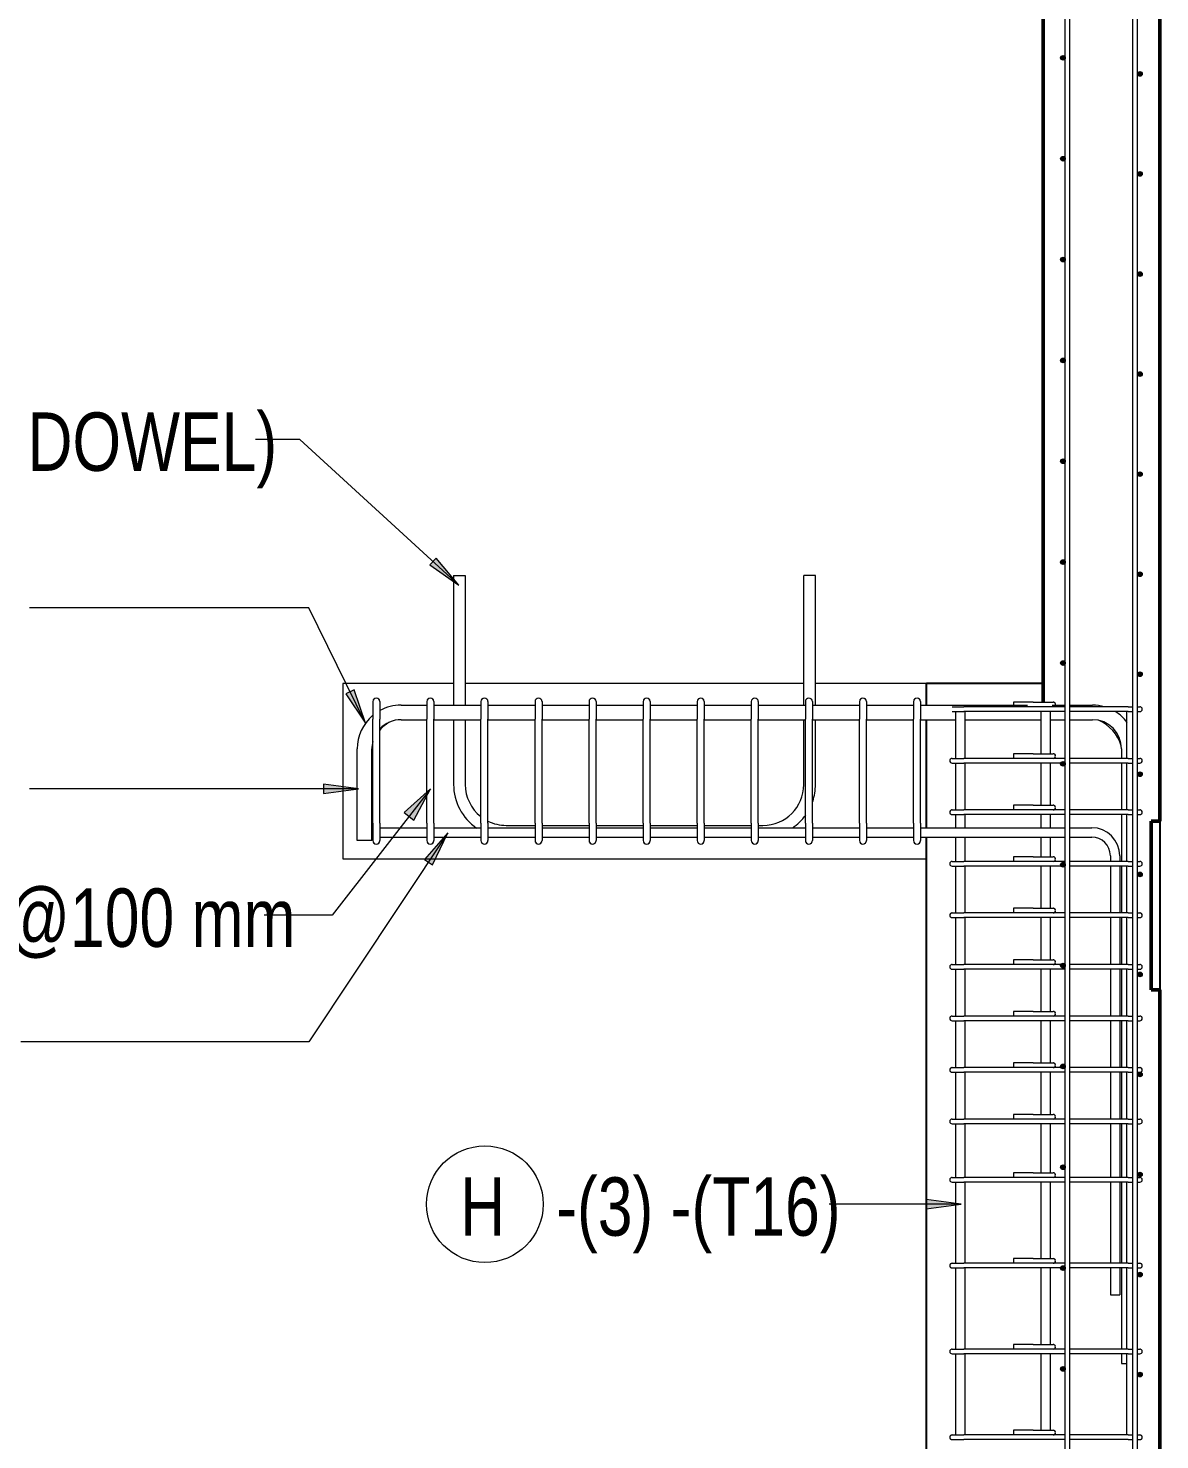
# Model space of a CAD drawing. Header units: millimetres. Extents: x 12965 to 23528, y -2876 to 5874.
# Drawn here: x 21589 to 23528, y -255 to 2162 of the extents above; entities that cross this region are included whole.
import ezdxf

# ---------------------------------------------------------------- set-up
doc = ezdxf.new("R2010")
doc.units = ezdxf.units.MM
for name, color, linetype, lineweight in [('A-WALL', 113, 'Continuous', 25), ('S-BEAM', 12, 'Continuous', 18), ('S-RBAR', 171, 'Continuous', 18), ('S-RBAR-IDEN', 171, 'Continuous', 9)]:
    doc.layers.add(name, color=color, linetype=linetype, lineweight=lineweight)
doc.styles.add('Nirmala UI Semilight', font='NirmalaS.ttf', dxfattribs={"width": 0.8, "height": 100})

# ---------------------------------------------------------------- blocks, each defined once
blk = doc.blocks.new('M_Rebar Tag_rfa MARK - ARROW-794226-Elevation Right 1')
at = {"layer": 'S-RBAR-IDEN'}
blk.add_circle((10570.1, 1169.6), 100, dxfattribs=at)

msp = doc.modelspace()

# ---------------------------------------------------------------- hatches: boundary and pattern name
at = {"layer": 'S-RBAR'}
for points in [[(23362.2, 2107.5), (23366.2, 2111.5), (23362.2, 2115.5), (23358.2, 2111.5)], [(23494.2, 2079.9), (23498.2, 2083.9), (23494.2, 2087.9), (23490.2, 2083.9)], [(23362.2, 1934.8), (23366.2, 1938.8), (23362.2, 1942.8), (23358.2, 1938.8)], [(23494.2, 1908.6), (23498.2, 1912.6), (23494.2, 1916.6), (23490.2, 1912.6)], [(23362.2, 1762), (23366.2, 1766), (23362.2, 1770), (23358.2, 1766)], [(23494.2, 1737.2), (23498.2, 1741.2), (23494.2, 1745.2), (23490.2, 1741.2)], [(23362.2, 1589.3), (23366.2, 1593.3), (23362.2, 1597.3), (23358.2, 1593.3)], [(23494.2, 1565.9), (23498.2, 1569.9), (23494.2, 1573.9), (23490.2, 1569.9)], [(23362.2, 1416.6), (23366.2, 1420.6), (23362.2, 1424.6), (23358.2, 1420.6)], [(23494.2, 1394.5), (23498.2, 1398.5), (23494.2, 1402.5), (23490.2, 1398.5)], [(23362.2, 1243.9), (23366.2, 1247.9), (23362.2, 1251.9), (23358.2, 1247.9)], [(23494.2, 1223.2), (23498.2, 1227.2), (23494.2, 1231.2), (23490.2, 1227.2)], [(23362.2, 1071.1), (23366.2, 1075.1), (23362.2, 1079.1), (23358.2, 1075.1)], [(23494.2, 1051.8), (23498.2, 1055.8), (23494.2, 1059.8), (23490.2, 1055.8)], [(23362.2, 898.4), (23366.2, 902.4), (23362.2, 906.4), (23358.2, 902.4)], [(23494.2, 880.5), (23498.2, 884.5), (23494.2, 888.5), (23490.2, 884.5)], [(23362.2, 725.7), (23366.2, 729.7), (23362.2, 733.7), (23358.2, 729.7)], [(23494.2, 709.1), (23498.2, 713.1), (23494.2, 717.1), (23490.2, 713.1)], [(23362.2, 553), (23366.2, 557), (23362.2, 561), (23358.2, 557)], [(23494.2, 537.8), (23498.2, 541.8), (23494.2, 545.8), (23490.2, 541.8)], [(23362.2, 380.2), (23366.2, 384.2), (23362.2, 388.2), (23358.2, 384.2)], [(23494.2, 366.4), (23498.2, 370.4), (23494.2, 374.4), (23490.2, 370.4)], [(23362.2, 207.5), (23366.2, 211.5), (23362.2, 215.5), (23358.2, 211.5), (23361.6, 208)], [(23494.2, 195.1), (23498.2, 199.1), (23494.2, 203.1), (23490.2, 199.1)], [(23362.2, 34.8), (23366.2, 38.8), (23362.2, 42.8), (23358.2, 38.8), (23359.6, 37.3)], [(23494.2, 23.8), (23498.2, 27.8), (23494.2, 31.8), (23490.2, 27.8)], [(23362.2, -137.9), (23366.2, -133.9), (23362.2, -129.9), (23358.2, -133.9)], [(23494.2, -147.6), (23498.2, -143.6), (23494.2, -139.6), (23490.2, -143.6)]]:
    msp.add_hatch(color=256, dxfattribs=at).paths.add_polyline_path(points)
h = msp.add_hatch(color=256, dxfattribs=at)
edge = h.paths.add_edge_path()
edge.add_arc((23362.2, 2111.5), 4, 0, 360)
h = msp.add_hatch(color=256, dxfattribs=at)
edge = h.paths.add_edge_path()
edge.add_arc((23494.2, 2083.9), 4, 0, 360)
h = msp.add_hatch(color=256, dxfattribs=at)
edge = h.paths.add_edge_path()
edge.add_arc((23362.2, 1938.8), 4, 0, 360)
h = msp.add_hatch(color=256, dxfattribs=at)
edge = h.paths.add_edge_path()
edge.add_arc((23494.2, 1912.6), 4, 0, 360)
h = msp.add_hatch(color=256, dxfattribs=at)
edge = h.paths.add_edge_path()
edge.add_arc((23362.2, 1766), 4, 0, 360)
h = msp.add_hatch(color=256, dxfattribs=at)
edge = h.paths.add_edge_path()
edge.add_arc((23494.2, 1741.2), 4, 0, 360)
h = msp.add_hatch(color=256, dxfattribs=at)
edge = h.paths.add_edge_path()
edge.add_arc((23362.2, 1593.3), 4, 0, 360)
h = msp.add_hatch(color=256, dxfattribs=at)
edge = h.paths.add_edge_path()
edge.add_arc((23494.2, 1569.9), 4, 0, 360)
h = msp.add_hatch(color=256, dxfattribs=at)
edge = h.paths.add_edge_path()
edge.add_arc((23362.2, 1420.6), 4, 0, 360)
h = msp.add_hatch(color=256, dxfattribs=at)
edge = h.paths.add_edge_path()
edge.add_arc((23494.2, 1398.5), 4, 0, 360)
h = msp.add_hatch(color=256, dxfattribs=at)
edge = h.paths.add_edge_path()
edge.add_arc((23362.2, 1247.9), 4, 0, 360)
h = msp.add_hatch(color=256, dxfattribs=at)
edge = h.paths.add_edge_path()
edge.add_arc((23494.2, 1227.2), 4, 0, 360)
h = msp.add_hatch(color=256, dxfattribs=at)
edge = h.paths.add_edge_path()
edge.add_arc((23362.2, 1075.1), 4, 0, 360)
h = msp.add_hatch(color=256, dxfattribs=at)
edge = h.paths.add_edge_path()
edge.add_arc((23494.2, 1055.8), 4, 0, 360)
h = msp.add_hatch(color=256, dxfattribs=at)
edge = h.paths.add_edge_path()
edge.add_arc((23362.2, 902.4), 4, 0, 360)
h = msp.add_hatch(color=256, dxfattribs=at)
edge = h.paths.add_edge_path()
edge.add_arc((23494.2, 884.5), 4, 0, 360)
h = msp.add_hatch(color=256, dxfattribs=at)
edge = h.paths.add_edge_path()
edge.add_arc((23362.2, 729.7), 4, 0, 360)
h = msp.add_hatch(color=256, dxfattribs=at)
edge = h.paths.add_edge_path()
edge.add_arc((23494.2, 713.1), 4, 0, 360)
h = msp.add_hatch(color=256, dxfattribs=at)
edge = h.paths.add_edge_path()
edge.add_arc((23362.2, 557), 4, 0, 360)
h = msp.add_hatch(color=256, dxfattribs=at)
edge = h.paths.add_edge_path()
edge.add_arc((23494.2, 541.8), 4, 0, 360)
h = msp.add_hatch(color=256, dxfattribs=at)
edge = h.paths.add_edge_path()
edge.add_arc((23362.2, 384.2), 4, 0, 360)
h = msp.add_hatch(color=256, dxfattribs=at)
edge = h.paths.add_edge_path()
edge.add_arc((23494.2, 370.4), 4, 0, 360)
h = msp.add_hatch(color=256, dxfattribs=at)
edge = h.paths.add_edge_path()
edge.add_arc((23362.2, 211.5), 4, 0, 360)
h = msp.add_hatch(color=256, dxfattribs=at)
edge = h.paths.add_edge_path()
edge.add_arc((23494.2, 199.1), 4, 0, 360)
h = msp.add_hatch(color=256, dxfattribs=at)
edge = h.paths.add_edge_path()
edge.add_arc((23362.2, 38.8), 4, 0, 360)
h = msp.add_hatch(color=256, dxfattribs=at)
edge = h.paths.add_edge_path()
edge.add_arc((23494.2, 27.8), 4, 0, 360)
h = msp.add_hatch(color=256, dxfattribs=at)
edge = h.paths.add_edge_path()
edge.add_arc((23362.2, -133.9), 4, 0, 360)
h = msp.add_hatch(color=256, dxfattribs=at)
edge = h.paths.add_edge_path()
edge.add_arc((23494.2, -143.6), 4, 0, 360)
at = {"layer": 'S-RBAR-IDEN'}
for points in [[(22327.2, 1208.3), (22288.4, 1254.7), (22277.7, 1243.1)], [(22167.4, 972), (22148, 1029.3), (22133.8, 1022.4)], [(22155.1, 859.6), (22095.1, 867.5), (22095.1, 851.7)], [(22278.9, 859.6), (22233.6, 818.8), (22250.3, 805.8)], [(22308.5, 784), (22268.6, 738.5), (22281.8, 729.7)], [(23188.1, 148.2), (23128.1, 156.1), (23128.1, 140.3)]]:
    msp.add_hatch(color=256, dxfattribs=at).paths.add_polyline_path(points)

# ---------------------------------------------------------------- linework, layer by layer
at = {"layer": 'A-WALL', "lineweight": 50}
for p, q in [((23328.2, 3060), (23328.2, 1008)), ((23528.2, 804.5), (23528.2, 2511.4)), ((23513.2, 515.5), (23513.2, 804.5)), ((23513.2, 804.5), (23528.2, 804.5)), ((23528.2, 515.5), (23513.2, 515.5)), ((23528.2, -1395), (23528.2, 515.5))]:
    msp.add_line(p, q, dxfattribs=at)
at = {"layer": 'A-WALL'}
for p, q in [((23128.2, 1003), (23128.2, 1040)), ((23328.2, 1040), (23128.2, 1040)), ((23128.2, 793), (23128.2, 978)), ((23528.2, 804.5), (23528.2, 515.5)), ((23128.2, -1395), (23128.2, 777))]:
    msp.add_line(p, q, dxfattribs=at)
at = {"layer": 'S-BEAM'}
for p, q in [((22128.2, 1040), (22128.2, 740)), ((22318.2, 1040), (22128.2, 1040)), ((22918.2, 1040), (22338.2, 1040)), ((23128.2, 1040), (22938.2, 1040)), ((22128.2, 740), (23128.2, 740))]:
    msp.add_line(p, q, dxfattribs=at)
at = {"layer": 'S-RBAR'}
for p, q in [((23366.2, -1365), (23366.2, 3670)), ((23374.2, -1365), (23374.2, 3670)), ((23482.2, -1365), (23482.2, 3630)), ((23490.2, -1365), (23490.2, 3630)), ((23362.2, 2115.5), (23358.2, 2111.5)), ((23358.2, 2111.5), (23362.2, 2107.5)), ((23366.2, 2111.5), (23362.2, 2115.5)), ((23362.2, 2107.5), (23366.2, 2111.5)), ((23494.2, 2087.9), (23490.2, 2083.9)), ((23490.2, 2083.9), (23494.2, 2079.9)), ((23498.2, 2083.9), (23494.2, 2087.9)), ((23494.2, 2079.9), (23498.2, 2083.9)), ((23362.2, 1942.8), (23358.2, 1938.8)), ((23358.2, 1938.8), (23362.2, 1934.8)), ((23366.2, 1938.8), (23362.2, 1942.8)), ((23362.2, 1934.8), (23366.2, 1938.8)), ((23494.2, 1916.6), (23490.2, 1912.6)), ((23490.2, 1912.6), (23494.2, 1908.6)), ((23498.2, 1912.6), (23494.2, 1916.6)), ((23494.2, 1908.6), (23498.2, 1912.6)), ((23362.2, 1770), (23358.2, 1766)), ((23358.2, 1766), (23362.2, 1762)), ((23366.2, 1766), (23362.2, 1770)), ((23362.2, 1762), (23366.2, 1766)), ((23494.2, 1745.2), (23490.2, 1741.2)), ((23490.2, 1741.2), (23494.2, 1737.2)), ((23498.2, 1741.2), (23494.2, 1745.2)), ((23494.2, 1737.2), (23498.2, 1741.2)), ((23362.2, 1597.3), (23358.2, 1593.3)), ((23366.2, 1593.3), (23362.2, 1597.3)), ((23358.2, 1593.3), (23362.2, 1589.3)), ((23362.2, 1589.3), (23366.2, 1593.3)), ((23494.2, 1573.9), (23490.2, 1569.9)), ((23498.2, 1569.9), (23494.2, 1573.9)), ((23490.2, 1569.9), (23494.2, 1565.9)), ((23494.2, 1565.9), (23498.2, 1569.9)), ((23362.2, 1424.6), (23358.2, 1420.6)), ((23358.2, 1420.6), (23362.2, 1416.6)), ((23366.2, 1420.6), (23362.2, 1424.6)), ((23362.2, 1416.6), (23366.2, 1420.6)), ((23494.2, 1402.5), (23490.2, 1398.5)), ((23498.2, 1398.5), (23494.2, 1402.5)), ((23490.2, 1398.5), (23494.2, 1394.5)), ((23494.2, 1394.5), (23498.2, 1398.5)), ((23362.2, 1251.9), (23358.2, 1247.9)), ((23358.2, 1247.9), (23362.2, 1243.9)), ((23366.2, 1247.9), (23362.2, 1251.9)), ((23362.2, 1243.9), (23366.2, 1247.9)), ((22318.2, 1225), (22318.2, 1003)), ((22318.2, 1225), (22338.2, 1225)), ((22338.2, 1225), (22338.2, 1003)), ((22938.2, 1225), (22918.2, 1225)), ((22918.2, 1003), (22918.2, 1225)), ((22938.2, 1003), (22938.2, 1225)), ((23494.2, 1231.2), (23490.2, 1227.2)), ((23490.2, 1227.2), (23494.2, 1223.2)), ((23498.2, 1227.2), (23494.2, 1231.2)), ((23494.2, 1223.2), (23498.2, 1227.2)), ((23362.2, 1079.1), (23358.2, 1075.1)), ((23358.2, 1075.1), (23362.2, 1071.1)), ((23366.2, 1075.1), (23362.2, 1079.1)), ((23362.2, 1071.1), (23366.2, 1075.1)), ((23494.2, 1059.8), (23490.2, 1055.8)), ((23490.2, 1055.8), (23494.2, 1051.8)), ((23498.2, 1055.8), (23494.2, 1059.8)), ((23494.2, 1051.8), (23498.2, 1055.8)), ((22179.8, 1009), (22179.8, 979)), ((22191.8, 1009), (22191.8, 979)), ((22228.2, 1003), (22272.4, 1003)), ((22272.4, 1009), (22272.4, 979)), ((22284.4, 1009), (22284.4, 979)), ((22284.4, 1003), (22365.1, 1003)), ((22365.1, 1009), (22365.1, 979)), ((22377.1, 1009), (22377.1, 979)), ((22377.1, 1003), (22457.7, 1003)), ((22457.7, 1009), (22457.7, 979)), ((22469.7, 1009), (22469.7, 979)), ((22469.7, 1003), (22550.3, 1003)), ((22550.3, 1009), (22550.3, 979)), ((22562.3, 1009), (22562.3, 979)), ((22562.3, 1003), (22643, 1003)), ((22643, 1009), (22643, 979)), ((22655, 1009), (22655, 979)), ((22655, 1003), (22735.6, 1003)), ((22735.6, 1009), (22735.6, 979)), ((22747.6, 1009), (22747.6, 979)), ((22747.6, 1003), (22828.3, 1003)), ((22828.3, 1009), (22828.3, 979)), ((22840.3, 1009), (22840.3, 979)), ((22840.3, 1003), (22920.9, 1003)), ((22920.9, 1009), (22920.9, 979)), ((22932.9, 1009), (22932.9, 979)), ((22932.9, 1003), (23013.5, 1003)), ((23013.5, 1009), (23013.5, 979)), ((23025.5, 1009), (23025.5, 979)), ((23025.5, 1003), (23106.2, 1003)), ((23106.2, 1009), (23106.2, 979)), ((23118.2, 1009), (23118.2, 979)), ((23118.2, 1003), (23301.4, 1003)), ((23172.5, 1000), (23192.2, 1000)), ((23172.5, 992), (23192.2, 992)), ((23178.5, 911.7), (23178.5, 992)), ((23366.2, 1000), (23192.2, 1000)), ((23366.2, 992), (23192.2, 992)), ((23194.5, 911.7), (23194.5, 992)), ((23311.3, 1008), (23277.4, 1008)), ((23277.4, 1008), (23277.4, 1003)), ((23311.3, 1008), (23345.5, 1008)), ((23325.2, 919.7), (23325.2, 992)), ((23341.2, 919.7), (23341.2, 992)), ((23343.7, 1003), (23366.2, 1003)), ((23374.2, 1003), (23412.7, 1003)), ((23474.2, 1000), (23374.2, 1000)), ((23474.2, 992), (23374.2, 992)), ((23471.8, 911.7), (23471.8, 992)), ((23474.2, 1000), (23482.8, 1000)), ((23474.2, 992), (23482.8, 992)), ((23491.3, 1000), (23494.2, 1000)), ((23491.3, 992), (23494.2, 992)), ((22179.8, 801), (22179.8, 979)), ((22191.8, 801), (22191.8, 979)), ((22228.2, 978), (22272.4, 978)), ((22272.4, 801), (22272.4, 979)), ((22284.4, 801), (22284.4, 979)), ((22284.4, 978), (22365.1, 978)), ((22318.2, 978), (22318.2, 867)), ((22338.2, 978), (22338.2, 867)), ((22365.1, 801), (22365.1, 979)), ((22377.1, 801), (22377.1, 979)), ((22377.1, 978), (22457.7, 978)), ((22457.7, 801), (22457.7, 979)), ((22469.7, 801), (22469.7, 979)), ((22469.7, 978), (22550.3, 978)), ((22550.3, 801), (22550.3, 979)), ((22562.3, 801), (22562.3, 979)), ((22562.3, 978), (22643, 978)), ((22643, 801), (22643, 979)), ((22655, 801), (22655, 979)), ((22655, 978), (22735.6, 978)), ((22735.6, 801), (22735.6, 979)), ((22747.6, 801), (22747.6, 979)), ((22747.6, 978), (22828.3, 978)), ((22828.3, 801), (22828.3, 979)), ((22840.3, 801), (22840.3, 979)), ((22840.3, 978), (22920.9, 978)), ((22918.2, 867), (22918.2, 978)), ((22920.9, 801), (22920.9, 979)), ((22932.9, 801), (22932.9, 979)), ((22932.9, 978), (23013.5, 978)), ((22938.2, 867), (22938.2, 978)), ((23013.5, 801), (23013.5, 979)), ((23025.5, 801), (23025.5, 979)), ((23025.5, 978), (23106.2, 978)), ((23106.2, 801), (23106.2, 979)), ((23118.2, 801), (23118.2, 979)), ((23118.2, 978), (23178.5, 978)), ((23194.5, 978), (23325.2, 978)), ((23341.2, 978), (23366.2, 978)), ((23374.2, 978), (23412.7, 978)), ((22153.2, 771), (22153.2, 928)), ((22178.2, 771), (22178.2, 928)), ((23311.3, 919.7), (23277.4, 919.7)), ((23277.4, 919.7), (23277.4, 911.7)), ((23311.3, 919.7), (23345.5, 919.7)), ((23462.7, 928), (23462.7, 911.7)), ((23172.2, 911.7), (23192.2, 911.7)), ((23172.2, 903.7), (23192.2, 903.7)), ((23178.5, 823.5), (23178.5, 903.7)), ((23366.2, 911.7), (23192.2, 911.7)), ((23366.2, 903.7), (23192.2, 903.7)), ((23194.5, 823.5), (23194.5, 903.7)), ((23325.2, 831.5), (23325.2, 903.7)), ((23341.2, 831.5), (23341.2, 903.7)), ((23362.2, 906.4), (23358.2, 902.4)), ((23358.2, 902.4), (23362.2, 898.4)), ((23366.2, 902.4), (23362.2, 906.4)), ((23362.2, 898.4), (23366.2, 902.4)), ((23474.2, 911.7), (23374.2, 911.7)), ((23474.2, 903.7), (23374.2, 903.7)), ((23462.7, 903.7), (23462.7, 823.5)), ((23471.8, 823.5), (23471.8, 903.7)), ((23474.2, 911.7), (23482.8, 911.7)), ((23474.2, 903.7), (23482.8, 903.7)), ((23491.3, 911.7), (23494.2, 911.7)), ((23491.3, 903.7), (23494.2, 903.7)), ((23494.2, 888.5), (23490.2, 884.5)), ((23490.2, 884.5), (23494.2, 880.5)), ((23498.2, 884.5), (23494.2, 888.5)), ((23494.2, 880.5), (23498.2, 884.5)), ((23172.2, 823.5), (23192.2, 823.5)), ((23366.2, 823.5), (23192.2, 823.5)), ((23311.3, 831.5), (23277.4, 831.5)), ((23277.4, 831.5), (23277.4, 823.5)), ((23311.3, 831.5), (23345.5, 831.5)), ((23474.2, 823.5), (23374.2, 823.5)), ((23474.2, 823.5), (23482.8, 823.5)), ((23491.3, 823.5), (23494.2, 823.5)), ((22179.8, 801), (22179.8, 771)), ((22191.8, 801), (22191.8, 771)), ((22272.4, 801), (22272.4, 771)), ((22284.4, 801), (22284.4, 771)), ((22365.1, 801), (22365.1, 771)), ((22377.1, 801), (22377.1, 771)), ((22457.7, 801), (22457.7, 771)), ((22469.7, 801), (22469.7, 771)), ((22550.3, 801), (22550.3, 771)), ((22562.3, 801), (22562.3, 771)), ((22643, 801), (22643, 771)), ((22655, 801), (22655, 771)), ((22735.6, 801), (22735.6, 771)), ((22747.6, 801), (22747.6, 771)), ((22828.3, 801), (22828.3, 771)), ((22840.3, 801), (22840.3, 771)), ((22920.9, 801), (22920.9, 771)), ((22932.9, 801), (22932.9, 771)), ((23013.5, 801), (23013.5, 771)), ((23025.5, 801), (23025.5, 771)), ((23106.2, 801), (23106.2, 771)), ((23118.2, 801), (23118.2, 771)), ((23172.2, 815.5), (23192.2, 815.5)), ((23178.5, 793.4), (23178.5, 815.5)), ((23366.2, 815.5), (23192.2, 815.5)), ((23194.5, 793.4), (23194.5, 815.5)), ((23325.2, 793), (23325.2, 815.5)), ((23341.2, 793), (23341.2, 815.5)), ((23474.2, 815.5), (23374.2, 815.5)), ((23462.7, 815.5), (23462.7, 735.2)), ((23471.8, 735.2), (23471.8, 815.5)), ((23474.2, 815.5), (23482.8, 815.5)), ((23491.3, 815.5), (23494.2, 815.5)), ((22191.8, 793), (22272.4, 793)), ((22191.8, 777), (22272.4, 777)), ((22284.4, 793), (22365.1, 793)), ((22284.4, 777), (22365.1, 777)), ((22377.1, 793), (22457.7, 793)), ((22377.1, 777), (22457.7, 777)), ((22408.2, 797), (22457.7, 797)), ((22469.7, 797), (22550.3, 797)), ((22469.7, 793), (22550.3, 793)), ((22469.7, 777), (22550.3, 777)), ((22562.3, 797), (22643, 797)), ((22562.3, 793), (22643, 793)), ((22562.3, 777), (22643, 777)), ((22655, 797), (22735.6, 797)), ((22655, 793), (22735.6, 793)), ((22655, 777), (22735.6, 777)), ((22747.6, 797), (22828.3, 797)), ((22747.6, 793), (22828.3, 793)), ((22747.6, 777), (22828.3, 777)), ((22840.3, 797), (22848.2, 797)), ((22840.3, 793), (22920.9, 793)), ((22840.3, 777), (22920.9, 777)), ((22932.9, 793), (23013.5, 793)), ((22932.9, 777), (23013.5, 777)), ((23025.5, 793), (23106.2, 793)), ((23025.5, 777), (23106.2, 777)), ((23118.2, 793), (23366.2, 793)), ((23118.2, 777), (23366.2, 777)), ((23178.5, 735.2), (23178.5, 777)), ((23194.5, 735.2), (23194.5, 777)), ((23325.2, 743.2), (23325.2, 777)), ((23341.2, 743.2), (23341.2, 777)), ((23374.2, 793), (23411.5, 793)), ((23374.2, 777), (23411.5, 777)), ((22178.2, 771), (22153.2, 771)), ((23172.2, 735.2), (23192.2, 735.2)), ((23172.2, 727.2), (23192.2, 727.2)), ((23178.5, 647.1), (23178.5, 727.2)), ((23366.2, 735.2), (23192.2, 735.2)), ((23366.2, 727.2), (23192.2, 727.2)), ((23194.5, 647.1), (23194.5, 727.2)), ((23311.3, 743.2), (23277.4, 743.2)), ((23277.4, 743.2), (23277.4, 735.2)), ((23311.3, 743.2), (23345.5, 743.2)), ((23325.2, 655), (23325.2, 727.2)), ((23341.2, 655), (23341.2, 727.2)), ((23362.2, 733.7), (23358.2, 729.7)), ((23358.2, 729.7), (23362.2, 725.7)), ((23366.2, 729.7), (23362.2, 733.7)), ((23362.2, 725.7), (23366.2, 729.7)), ((23474.2, 735.2), (23374.2, 735.2)), ((23474.2, 727.2), (23374.2, 727.2)), ((23443.5, 745), (23443.5, 735.2)), ((23443.5, 727.2), (23443.5, 647)), ((23459.5, 745), (23459.5, 735.2)), ((23459.5, 727.2), (23459.5, 647)), ((23462.7, 727.2), (23462.7, 647)), ((23471.8, 647), (23471.8, 727.2)), ((23474.2, 735.2), (23482.8, 735.2)), ((23474.2, 727.2), (23482.8, 727.2)), ((23491.3, 735.2), (23494.2, 735.2)), ((23491.3, 727.2), (23494.2, 727.2)), ((23494.2, 717.1), (23490.2, 713.1)), ((23490.2, 713.1), (23494.2, 709.1)), ((23498.2, 713.1), (23494.2, 717.1)), ((23494.2, 709.1), (23498.2, 713.1)), ((23311.3, 655), (23277.4, 655)), ((23277.4, 655), (23277.4, 647)), ((23311.3, 655), (23345.5, 655)), ((23172.2, 647), (23192.2, 647)), ((23172.2, 639), (23192.2, 639)), ((23178.5, 558.7), (23178.5, 639)), ((23366.2, 647), (23192.2, 647)), ((23366.2, 639), (23192.2, 639)), ((23194.5, 558.7), (23194.5, 639)), ((23325.2, 566.7), (23325.2, 639)), ((23341.2, 566.7), (23341.2, 639)), ((23474.2, 647), (23374.2, 647)), ((23474.2, 639), (23374.2, 639)), ((23443.5, 639), (23443.5, 558.7)), ((23459.5, 639), (23459.5, 558.7)), ((23462.7, 639), (23462.7, 558.7)), ((23471.8, 558.7), (23471.8, 639)), ((23474.2, 647), (23482.8, 647)), ((23474.2, 639), (23482.8, 639)), ((23491.3, 647), (23494.2, 647)), ((23491.3, 639), (23494.2, 639)), ((23172.2, 558.7), (23192.2, 558.7)), ((23366.2, 558.7), (23192.2, 558.7)), ((23311.3, 566.7), (23277.4, 566.7)), ((23277.4, 566.7), (23277.4, 558.7)), ((23311.3, 566.7), (23345.5, 566.7)), ((23362.2, 561), (23358.2, 557)), ((23358.2, 557), (23362.2, 553)), ((23366.2, 557), (23362.2, 561)), ((23362.2, 553), (23366.2, 557)), ((23474.2, 558.7), (23374.2, 558.7)), ((23474.2, 558.7), (23482.8, 558.7)), ((23491.3, 558.7), (23494.2, 558.7)), ((23172.2, 550.7), (23192.2, 550.7)), ((23178.5, 470.5), (23178.5, 550.7)), ((23366.2, 550.7), (23192.2, 550.7)), ((23194.5, 470.5), (23194.5, 550.7)), ((23325.2, 478.5), (23325.2, 550.7)), ((23341.2, 478.5), (23341.2, 550.7)), ((23474.2, 550.7), (23374.2, 550.7)), ((23443.5, 550.7), (23443.5, 470.5)), ((23459.5, 550.7), (23459.5, 470.5)), ((23462.7, 550.7), (23462.7, 470.5)), ((23471.8, 470.5), (23471.8, 550.7)), ((23474.2, 550.7), (23482.8, 550.7)), ((23494.2, 545.8), (23490.2, 541.8)), ((23490.2, 541.8), (23494.2, 537.8)), ((23491.3, 550.7), (23494.2, 550.7)), ((23498.2, 541.8), (23494.2, 545.8)), ((23494.2, 537.8), (23498.2, 541.8)), ((23172.2, 470.5), (23192.2, 470.5)), ((23172.2, 462.5), (23192.2, 462.5)), ((23178.5, 382.2), (23178.5, 462.5)), ((23366.2, 470.5), (23192.2, 470.5)), ((23366.2, 462.5), (23192.2, 462.5)), ((23194.5, 382.2), (23194.5, 462.5)), ((23311.3, 478.5), (23277.4, 478.5)), ((23277.4, 478.5), (23277.4, 470.5)), ((23311.3, 478.5), (23345.5, 478.5)), ((23325.2, 390.2), (23325.2, 462.5)), ((23341.2, 390.2), (23341.2, 462.5)), ((23474.2, 470.5), (23374.2, 470.5)), ((23474.2, 462.5), (23374.2, 462.5)), ((23443.5, 462.5), (23443.5, 382.2)), ((23459.5, 462.5), (23459.5, 382.2)), ((23462.7, 462.5), (23462.7, 382.2)), ((23471.8, 382.2), (23471.8, 462.5)), ((23474.2, 470.5), (23482.8, 470.5)), ((23474.2, 462.5), (23482.8, 462.5)), ((23491.3, 470.5), (23494.2, 470.5)), ((23491.3, 462.5), (23494.2, 462.5)), ((23311.3, 390.2), (23277.4, 390.2)), ((23277.4, 390.2), (23277.4, 382.2)), ((23311.3, 390.2), (23345.5, 390.2)), ((23362.2, 388.2), (23358.2, 384.2)), ((23366.2, 384.2), (23362.2, 388.2)), ((23172.2, 382.2), (23192.2, 382.2)), ((23172.2, 374.2), (23192.2, 374.2)), ((23178.5, 294), (23178.5, 374.2)), ((23366.2, 382.2), (23192.2, 382.2)), ((23366.2, 374.2), (23192.2, 374.2)), ((23194.5, 294), (23194.5, 374.2)), ((23325.2, 302), (23325.2, 374.2)), ((23341.2, 302), (23341.2, 374.2)), ((23358.2, 384.2), (23362.2, 380.2)), ((23362.2, 380.2), (23366.2, 384.2)), ((23474.2, 382.2), (23374.2, 382.2)), ((23474.2, 374.2), (23374.2, 374.2)), ((23443.5, 374.2), (23443.5, 294)), ((23459.5, 374.2), (23459.5, 294)), ((23462.7, 374.2), (23462.7, 294)), ((23471.8, 294), (23471.8, 374.2)), ((23474.2, 382.2), (23482.8, 382.2)), ((23474.2, 374.2), (23482.8, 374.2)), ((23494.2, 374.4), (23490.2, 370.4)), ((23490.2, 370.4), (23494.2, 366.4)), ((23491.3, 382.2), (23494.2, 382.2)), ((23491.3, 374.2), (23494.2, 374.2)), ((23498.2, 370.4), (23494.2, 374.4)), ((23494.2, 366.4), (23498.2, 370.4)), ((23172.2, 294), (23192.2, 294)), ((23366.2, 294), (23192.2, 294)), ((23311.3, 302), (23277.4, 302)), ((23277.4, 302), (23277.4, 294)), ((23311.3, 302), (23345.5, 302)), ((23474.2, 294), (23374.2, 294)), ((23474.2, 294), (23482.8, 294)), ((23491.3, 294), (23494.2, 294)), ((23172.2, 286), (23192.2, 286)), ((23178.5, 194), (23178.5, 286)), ((23366.2, 286), (23192.2, 286)), ((23194.5, 194), (23194.5, 286)), ((23325.2, 202), (23325.2, 286)), ((23341.2, 202), (23341.2, 286)), ((23474.2, 286), (23374.2, 286)), ((23443.5, 286), (23443.5, 194)), ((23459.5, 286), (23459.5, 194)), ((23462.7, 286), (23462.7, 194)), ((23471.8, 194), (23471.8, 286)), ((23474.2, 286), (23482.8, 286)), ((23491.3, 286), (23494.2, 286)), ((23172.2, 194), (23192.2, 194)), ((23366.2, 194), (23192.2, 194)), ((23311.3, 202), (23277.4, 202)), ((23277.4, 202), (23277.4, 194)), ((23311.3, 202), (23345.5, 202)), ((23362.2, 215.5), (23358.2, 211.5)), ((23358.2, 211.5), (23361.6, 208)), ((23361.6, 208), (23362.2, 207.5)), ((23366.2, 211.5), (23362.2, 215.5)), ((23362.2, 207.5), (23366.2, 211.5)), ((23474.2, 194), (23374.2, 194)), ((23474.2, 194), (23482.8, 194)), ((23494.2, 203.1), (23490.2, 199.1)), ((23490.2, 199.1), (23494.2, 195.1)), ((23491.3, 194), (23494.2, 194)), ((23498.2, 199.1), (23494.2, 203.1)), ((23494.2, 195.1), (23498.2, 199.1)), ((23172.2, 186), (23192.2, 186)), ((23178.5, 47), (23178.5, 186)), ((23366.2, 186), (23192.2, 186)), ((23194.5, 47), (23194.5, 186)), ((23325.2, 55), (23325.2, 186)), ((23341.2, 55), (23341.2, 186)), ((23474.2, 186), (23374.2, 186)), ((23443.5, 186), (23443.5, 47)), ((23459.5, 186), (23459.5, 47)), ((23462.7, 186), (23462.7, 47)), ((23471.8, 47), (23471.8, 186)), ((23474.2, 186), (23482.8, 186)), ((23491.3, 186), (23494.2, 186)), ((23311.3, 55), (23277.4, 55)), ((23277.4, 55), (23277.4, 47)), ((23311.3, 55), (23345.5, 55)), ((23172.2, 47), (23192.2, 47)), ((23172.2, 39), (23192.2, 39)), ((23178.5, -100), (23178.5, 39)), ((23366.2, 47), (23192.2, 47)), ((23366.2, 39), (23192.2, 39)), ((23194.5, -100), (23194.5, 39)), ((23325.2, -92), (23325.2, 39)), ((23341.2, -92), (23341.2, 39)), ((23362.2, 42.8), (23358.2, 38.8)), ((23358.2, 38.8), (23359.6, 37.3)), ((23359.6, 37.3), (23362.2, 34.8)), ((23366.2, 38.8), (23362.2, 42.8)), ((23362.2, 34.8), (23366.2, 38.8)), ((23474.2, 47), (23374.2, 47)), ((23474.2, 39), (23374.2, 39)), ((23443.5, 39), (23443.5, -7)), ((23459.5, 39), (23459.5, -7)), ((23462.7, 39), (23462.7, -100)), ((23471.8, -100), (23471.8, 39)), ((23474.2, 47), (23482.8, 47)), ((23474.2, 39), (23482.8, 39)), ((23494.2, 31.8), (23490.2, 27.8)), ((23490.2, 27.8), (23494.2, 23.8)), ((23491.3, 47), (23494.2, 47)), ((23491.3, 39), (23494.2, 39)), ((23498.2, 27.8), (23494.2, 31.8)), ((23494.2, 23.8), (23498.2, 27.8)), ((23443.5, -7), (23459.5, -7)), ((23311.3, -92), (23277.4, -92)), ((23277.4, -92), (23277.4, -100)), ((23311.3, -92), (23345.5, -92)), ((23172.2, -100), (23192.2, -100)), ((23172.2, -108), (23192.2, -108)), ((23178.5, -247), (23178.5, -108)), ((23366.2, -100), (23192.2, -100)), ((23366.2, -108), (23192.2, -108)), ((23194.5, -247), (23194.5, -108)), ((23325.2, -239), (23325.2, -108)), ((23341.2, -239), (23341.2, -108)), ((23474.2, -100), (23374.2, -100)), ((23474.2, -108), (23374.2, -108)), ((23462.7, -108), (23462.7, -124.5)), ((23471.8, -247), (23471.8, -108)), ((23474.2, -100), (23482.8, -100)), ((23474.2, -108), (23482.8, -108)), ((23491.3, -100), (23494.2, -100)), ((23491.3, -108), (23494.2, -108)), ((23362.2, -129.9), (23358.2, -133.9)), ((23358.2, -133.9), (23362.2, -137.9)), ((23366.2, -133.9), (23362.2, -129.9)), ((23362.2, -137.9), (23366.2, -133.9)), ((23462.7, -124.5), (23471.8, -124.5)), ((23494.2, -139.6), (23490.2, -143.6)), ((23490.2, -143.6), (23494.2, -147.6)), ((23498.2, -143.6), (23494.2, -139.6)), ((23494.2, -147.6), (23498.2, -143.6)), ((23311.3, -239), (23277.4, -239)), ((23277.4, -239), (23277.4, -247)), ((23311.3, -239), (23345.5, -239)), ((23172.2, -247), (23192.2, -247)), ((23172.2, -255), (23192.2, -255)), ((23366.2, -247), (23192.2, -247)), ((23366.2, -255), (23192.2, -255)), ((23474.2, -247), (23374.2, -247)), ((23474.2, -255), (23374.2, -255)), ((23474.2, -247), (23482.8, -247)), ((23474.2, -255), (23482.8, -255)), ((23491.3, -247), (23494.2, -247)), ((23491.3, -255), (23494.2, -255))]:
    msp.add_line(p, q, dxfattribs=at)
for centre in [(23362.2, 2111.5), (23494.2, 2083.9), (23362.2, 1938.8), (23494.2, 1912.6), (23362.2, 1766), (23494.2, 1741.2), (23362.2, 1593.3), (23494.2, 1569.9), (23362.2, 1420.6), (23494.2, 1398.5), (23362.2, 1247.9), (23494.2, 1227.2), (23362.2, 1075.1), (23494.2, 1055.8), (23362.2, 902.4), (23494.2, 884.5), (23362.2, 729.7), (23494.2, 713.1), (23362.2, 557), (23494.2, 541.8), (23362.2, 384.2), (23494.2, 370.4), (23362.2, 211.5), (23494.2, 199.1), (23362.2, 38.8), (23494.2, 27.8), (23362.2, -133.9), (23494.2, -143.6)]:
    msp.add_circle(centre, 4, dxfattribs=at)
for centre, radius, start, end in [((22185.8, 1009), 6, 0, 180), ((22185.8, 1009), 6, 120, 150), ((22185.8, 1009), 6, 120, 150), ((22185.8, 1009), 6, 30, 60), ((22185.8, 1009), 6, 30, 60), ((22185.8, 1009), 6, 0, 15), ((22185.8, 1009), 6, 0, 15), ((22228.2, 928), 75, 90, 119.0452), ((22278.4, 1009), 6, 0, 180), ((22278.4, 1009), 6, 120, 150), ((22278.4, 1009), 6, 120, 150), ((22278.4, 1009), 6, 30, 60), ((22278.4, 1009), 6, 30, 60), ((22278.4, 1009), 6, 0, 15), ((22278.4, 1009), 6, 0, 15), ((22371.1, 1009), 6, 0, 180), ((22371.1, 1009), 6, 120, 150), ((22371.1, 1009), 6, 120, 150), ((22371.1, 1009), 6, 30, 60), ((22371.1, 1009), 6, 30, 60), ((22371.1, 1009), 6, 0, 15), ((22371.1, 1009), 6, 0, 15), ((22463.7, 1009), 6, 0, 180), ((22463.7, 1009), 6, 120, 150), ((22463.7, 1009), 6, 120, 150), ((22463.7, 1009), 6, 30, 60), ((22463.7, 1009), 6, 30, 60), ((22463.7, 1009), 6, 0, 15), ((22463.7, 1009), 6, 0, 15), ((22556.3, 1009), 6, 0, 180), ((22556.3, 1009), 6, 120, 150), ((22556.3, 1009), 6, 120, 150), ((22556.3, 1009), 6, 30, 60), ((22556.3, 1009), 6, 30, 60), ((22556.3, 1009), 6, 0, 15), ((22556.3, 1009), 6, 0, 15), ((22649, 1009), 6, 0, 180), ((22649, 1009), 6, 120, 150), ((22649, 1009), 6, 120, 150), ((22649, 1009), 6, 30, 60), ((22649, 1009), 6, 30, 60), ((22649, 1009), 6, 0, 15), ((22649, 1009), 6, 0, 15), ((22741.6, 1009), 6, 0, 180), ((22741.6, 1009), 6, 120, 150), ((22741.6, 1009), 6, 120, 150), ((22741.6, 1009), 6, 30, 60), ((22741.6, 1009), 6, 30, 60), ((22741.6, 1009), 6, 0, 15), ((22741.6, 1009), 6, 0, 15), ((22834.3, 1009), 6, 0, 180), ((22834.3, 1009), 6, 120, 150), ((22834.3, 1009), 6, 120, 150), ((22834.3, 1009), 6, 30, 60), ((22834.3, 1009), 6, 30, 60), ((22834.3, 1009), 6, 0, 15), ((22834.3, 1009), 6, 0, 15), ((22926.9, 1009), 6, 0, 180), ((23019.5, 1009), 6, 0, 180), ((23019.5, 1009), 6, 120, 150), ((23019.5, 1009), 6, 120, 150), ((23019.5, 1009), 6, 30, 60), ((23019.5, 1009), 6, 30, 60), ((23019.5, 1009), 6, 0, 15), ((23019.5, 1009), 6, 0, 15), ((23112.2, 1009), 6, 0, 180), ((23112.2, 1009), 6, 120, 150), ((23112.2, 1009), 6, 120, 150), ((23112.2, 1009), 6, 30, 60), ((23112.2, 1009), 6, 30, 60), ((23112.2, 1009), 6, 0, 15), ((23112.2, 1009), 6, 0, 15), ((23345.5, 1004), 4, 75, 90), ((23345.5, 1004), 4, 345.5111, 90), ((23345.5, 1004), 4, 15, 60), ((23412.7, 928), 75, 74.1102, 90), ((23412.7, 928), 75, 37.2931, 58.802), ((23494.2, 996), 4, 75, 90), ((23494.2, 996), 4, 270, 90), ((23494.2, 996), 4, 15, 60), ((23494.2, 996), 4, 300, 345), ((22228.2, 928), 75, 130.4764, 180), ((22243.2, 913), 70, 120.7309, 137.4961), ((22228.2, 928), 50, 90, 136.8751), ((23412.7, 928), 50, 360, 90), ((23395.2, 913), 70, 16.6515, 66.5224), ((22228.2, 928), 50, 165.4609, 180), ((23345.5, 915.7), 4, 75, 90), ((23345.5, 915.7), 4, 270, 90), ((23345.5, 915.7), 4, 15, 60), ((23172.2, 907.7), 4, 90, 270), ((23172.2, 907.7), 4, 120, 165), ((23172.2, 907.7), 4, 120, 165), ((23172.2, 907.7), 4, 195, 240), ((23172.2, 907.7), 4, 195, 240), ((23172.2, 907.7), 4, 90, 105), ((23172.2, 907.7), 4, 90, 105), ((23345.5, 915.7), 4, 300, 345), ((23494.2, 907.7), 4, 75, 90), ((23494.2, 907.7), 4, 270, 90), ((23494.2, 907.7), 4, 15, 60), ((23494.2, 907.7), 4, 300, 345), ((22408.2, 867), 90, 180, 235.8655), ((22408.2, 867), 70, 180, 231.641), ((22848.2, 867), 70, 270, 0), ((22848.2, 867), 90, 341.3246, 0), ((23172.2, 819.5), 4, 90, 270), ((23172.2, 819.5), 4, 120, 165), ((23172.2, 819.5), 4, 120, 165), ((23172.2, 819.5), 4, 90, 105), ((23172.2, 819.5), 4, 90, 105), ((23345.5, 827.5), 4, 75, 90), ((23345.5, 827.5), 4, 270, 90), ((23345.5, 827.5), 4, 15, 60), ((23345.5, 827.5), 4, 300, 345), ((23494.2, 819.5), 4, 75, 90), ((23494.2, 819.5), 4, 270, 90), ((23494.2, 819.5), 4, 15, 60), ((22408.2, 867), 70, 243.4838, 270), ((22848.2, 867), 90, 304.1345, 324.5339), ((23172.2, 819.5), 4, 195, 240), ((23172.2, 819.5), 4, 195, 240), ((23494.2, 819.5), 4, 300, 345), ((23411.5, 745), 48, 360, 90), ((23411.5, 745), 32, 360, 90), ((22185.8, 771), 6, 180, 360), ((22185.8, 771), 6, 210, 240), ((22185.8, 771), 6, 300, 330), ((22185.8, 771), 6, 345, 360), ((22278.4, 771), 6, 180, 360), ((22278.4, 771), 6, 210, 240), ((22278.4, 771), 6, 300, 330), ((22278.4, 771), 6, 345, 360), ((22371.1, 771), 6, 180, 360), ((22371.1, 771), 6, 210, 240), ((22371.1, 771), 6, 300, 330), ((22371.1, 771), 6, 345, 360), ((22463.7, 771), 6, 180, 360), ((22463.7, 771), 6, 210, 240), ((22463.7, 771), 6, 300, 330), ((22463.7, 771), 6, 345, 360), ((22556.3, 771), 6, 180, 360), ((22556.3, 771), 6, 210, 240), ((22556.3, 771), 6, 300, 330), ((22556.3, 771), 6, 345, 360), ((22649, 771), 6, 180, 360), ((22649, 771), 6, 210, 240), ((22649, 771), 6, 300, 330), ((22649, 771), 6, 345, 360), ((22741.6, 771), 6, 180, 360), ((22741.6, 771), 6, 210, 240), ((22741.6, 771), 6, 300, 330), ((22741.6, 771), 6, 345, 360), ((22834.3, 771), 6, 180, 360), ((22834.3, 771), 6, 210, 240), ((22834.3, 771), 6, 300, 330), ((22834.3, 771), 6, 345, 360), ((22926.9, 771), 6, 180, 360), ((22926.9, 771), 6, 210, 240), ((22926.9, 771), 6, 300, 330), ((22926.9, 771), 6, 345, 360), ((23019.5, 771), 6, 180, 360), ((23019.5, 771), 6, 210, 240), ((23019.5, 771), 6, 300, 330), ((23019.5, 771), 6, 345, 360), ((23112.2, 771), 6, 180, 360), ((23112.2, 771), 6, 210, 240), ((23112.2, 771), 6, 300, 330), ((23112.2, 771), 6, 345, 360), ((23172.2, 731.2), 4, 90, 270), ((23172.2, 731.2), 4, 120, 165), ((23172.2, 731.2), 4, 120, 165), ((23172.2, 731.2), 4, 195, 240), ((23172.2, 731.2), 4, 195, 240), ((23172.2, 731.2), 4, 90, 105), ((23172.2, 731.2), 4, 90, 105), ((23345.5, 739.2), 4, 75, 90), ((23345.5, 739.2), 4, 270, 90), ((23345.5, 739.2), 4, 15, 60), ((23345.5, 739.2), 4, 300, 345), ((23494.2, 731.2), 4, 75, 90), ((23494.2, 731.2), 4, 270, 90), ((23494.2, 731.2), 4, 15, 60), ((23494.2, 731.2), 4, 300, 345), ((23345.5, 651), 4, 75, 90), ((23345.5, 651), 4, 270, 90), ((23345.5, 651), 4, 15, 60), ((23172.2, 643), 4, 90, 270), ((23172.2, 643), 4, 120, 165), ((23172.2, 643), 4, 120, 165), ((23172.2, 643), 4, 195, 240), ((23172.2, 643), 4, 195, 240), ((23172.2, 643), 4, 90, 105), ((23172.2, 643), 4, 90, 105), ((23345.5, 651), 4, 300, 345), ((23494.2, 643), 4, 75, 90), ((23494.2, 643), 4, 270, 90), ((23494.2, 643), 4, 15, 60), ((23494.2, 643), 4, 300, 345), ((23172.2, 554.7), 4, 90, 270), ((23172.2, 554.7), 4, 120, 165), ((23172.2, 554.7), 4, 120, 165), ((23172.2, 554.7), 4, 90, 105), ((23172.2, 554.7), 4, 90, 105), ((23345.5, 562.7), 4, 75, 90), ((23345.5, 562.7), 4, 270, 90), ((23345.5, 562.7), 4, 15, 60), ((23345.5, 562.7), 4, 300, 345), ((23494.2, 554.7), 4, 75, 90), ((23494.2, 554.7), 4, 270, 90), ((23494.2, 554.7), 4, 15, 60), ((23172.2, 554.7), 4, 195, 240), ((23172.2, 554.7), 4, 195, 240), ((23494.2, 554.7), 4, 300, 345), ((23172.2, 466.5), 4, 90, 270), ((23172.2, 466.5), 4, 120, 165), ((23172.2, 466.5), 4, 120, 165), ((23172.2, 466.5), 4, 195, 240), ((23172.2, 466.5), 4, 195, 240), ((23172.2, 466.5), 4, 90, 105), ((23172.2, 466.5), 4, 90, 105), ((23345.5, 474.5), 4, 75, 90), ((23345.5, 474.5), 4, 270, 90), ((23345.5, 474.5), 4, 15, 60), ((23345.5, 474.5), 4, 300, 345), ((23494.2, 466.5), 4, 75, 90), ((23494.2, 466.5), 4, 270, 90), ((23494.2, 466.5), 4, 15, 60), ((23494.2, 466.5), 4, 300, 345), ((23345.5, 386.2), 4, 75, 90), ((23345.5, 386.2), 4, 270, 90), ((23345.5, 386.2), 4, 15, 60), ((23172.2, 378.2), 4, 90, 270), ((23172.2, 378.2), 4, 120, 165), ((23172.2, 378.2), 4, 120, 165), ((23172.2, 378.2), 4, 195, 240), ((23172.2, 378.2), 4, 195, 240), ((23172.2, 378.2), 4, 90, 105), ((23172.2, 378.2), 4, 90, 105), ((23345.5, 386.2), 4, 300, 345), ((23494.2, 378.2), 4, 75, 90), ((23494.2, 378.2), 4, 270, 90), ((23494.2, 378.2), 4, 15, 60), ((23494.2, 378.2), 4, 300, 345), ((23172.2, 290), 4, 90, 270), ((23172.2, 290), 4, 120, 165), ((23172.2, 290), 4, 120, 165), ((23172.2, 290), 4, 90, 105), ((23172.2, 290), 4, 90, 105), ((23345.5, 298), 4, 75, 90), ((23345.5, 298), 4, 270, 90), ((23345.5, 298), 4, 15, 60), ((23345.5, 298), 4, 300, 345), ((23494.2, 290), 4, 75, 90), ((23494.2, 290), 4, 270, 90), ((23494.2, 290), 4, 15, 60), ((23172.2, 290), 4, 195, 240), ((23172.2, 290), 4, 195, 240), ((23494.2, 290), 4, 300, 345), ((23172.2, 190), 4, 90, 270), ((23172.2, 190), 4, 120, 165), ((23172.2, 190), 4, 120, 165), ((23172.2, 190), 4, 90, 105), ((23172.2, 190), 4, 90, 105), ((23345.5, 198), 4, 75, 90), ((23345.5, 198), 4, 270, 90), ((23345.5, 198), 4, 15, 60), ((23345.5, 198), 4, 300, 345), ((23494.2, 190), 4, 75, 90), ((23494.2, 190), 4, 270, 90), ((23494.2, 190), 4, 15, 60), ((23172.2, 190), 4, 195, 240), ((23172.2, 190), 4, 195, 240), ((23494.2, 190), 4, 300, 345), ((23345.5, 51), 4, 75, 90), ((23345.5, 51), 4, 270, 90), ((23345.5, 51), 4, 15, 60), ((23345.5, 51), 4, 300, 345), ((23172.2, 43), 4, 90, 270), ((23172.2, 43), 4, 120, 165), ((23172.2, 43), 4, 120, 165), ((23172.2, 43), 4, 195, 240), ((23172.2, 43), 4, 195, 240), ((23172.2, 43), 4, 90, 105), ((23172.2, 43), 4, 90, 105), ((23494.2, 43), 4, 75, 90), ((23494.2, 43), 4, 270, 90), ((23494.2, 43), 4, 15, 60), ((23494.2, 43), 4, 300, 345), ((23345.5, -96), 4, 75, 90), ((23345.5, -96), 4, 270, 90), ((23345.5, -96), 4, 15, 60), ((23172.2, -104), 4, 90, 270), ((23172.2, -104), 4, 120, 165), ((23172.2, -104), 4, 120, 165), ((23172.2, -104), 4, 195, 240), ((23172.2, -104), 4, 195, 240), ((23172.2, -104), 4, 90, 105), ((23172.2, -104), 4, 90, 105), ((23345.5, -96), 4, 300, 345), ((23494.2, -104), 4, 75, 90), ((23494.2, -104), 4, 270, 90), ((23494.2, -104), 4, 15, 60), ((23494.2, -104), 4, 300, 345), ((23345.5, -243), 4, 75, 90), ((23345.5, -243), 4, 270, 90), ((23345.5, -243), 4, 15, 60), ((23172.2, -251), 4, 90, 270), ((23172.2, -251), 4, 120, 165), ((23172.2, -251), 4, 120, 165), ((23172.2, -251), 4, 195, 240), ((23172.2, -251), 4, 195, 240), ((23172.2, -251), 4, 90, 105), ((23172.2, -251), 4, 90, 105), ((23345.5, -243), 4, 300, 345), ((23494.2, -251), 4, 75, 90), ((23494.2, -251), 4, 270, 90), ((23494.2, -251), 4, 15, 60), ((23494.2, -251), 4, 300, 345)]:
    msp.add_arc(centre, radius, start, end, dxfattribs=at)
at = {"layer": 'S-RBAR-IDEN'}
for p, q in [((22055, 1458.1), (21978.6, 1458.1)), ((22327.2, 1208.3), (22055, 1458.1)), ((22288.4, 1254.7), (22277.7, 1243.1)), ((22277.7, 1243.1), (22327.2, 1208.3)), ((22327.2, 1208.3), (22288.4, 1254.7)), ((22070, 1169.6), (21591.4, 1169.6)), ((22167.4, 972), (22070, 1169.6)), ((22148, 1029.3), (22133.8, 1022.4)), ((22133.8, 1022.4), (22167.4, 972)), ((22167.4, 972), (22148, 1029.3)), ((22155.1, 859.6), (21591.4, 859.6)), ((22155.1, 859.6), (22095.1, 867.5)), ((22095.1, 867.5), (22095.1, 851.7)), ((22095.1, 851.7), (22155.1, 859.6)), ((22278.9, 859.6), (22110, 643)), ((22278.9, 859.6), (22233.6, 818.8)), ((22250.3, 805.8), (22278.9, 859.6)), ((22233.6, 818.8), (22250.3, 805.8)), ((22308.5, 784), (22070, 426.4)), ((22308.5, 784), (22268.6, 738.5)), ((22281.8, 729.7), (22308.5, 784)), ((22268.6, 738.5), (22281.8, 729.7)), ((22110, 643), (21993.7, 643)), ((22070, 426.4), (21576.7, 426.4)), ((23188.1, 148.2), (22961.8, 148.2)), ((23188.1, 148.2), (23128.1, 156.1)), ((23128.1, 156.1), (23128.1, 140.3)), ((23128.1, 140.3), (23188.1, 148.2))]:
    msp.add_line(p, q, dxfattribs=at)

# ---------------------------------------------------------------- block references
msp.add_blockref('M_Rebar Tag_rfa MARK - ARROW-794226-Elevation Right 1', (11801.7, -1021.4), dxfattribs=at)

# ---------------------------------------------------------------- texts
at = {"layer": 'S-RBAR-IDEN', "char_height": 100, "attachment_point": 1, "style": 'Nirmala UI Semilight'}
for s, insert, width in [('-(1) -(T20 DOWEL)', (21106.6, 1504.2), 1054.379), ('-(11)-T12@100 mm', (21106.6, 689), 1072.337), ('H', (22329.4, 194.3), 94.92), ('-(3) -(T16)', (22494, 194.3), 564.388)]:
    msp.add_mtext(s, dxfattribs=dict(at, insert=insert, width=width))

doc.saveas('drawing.dxf')
